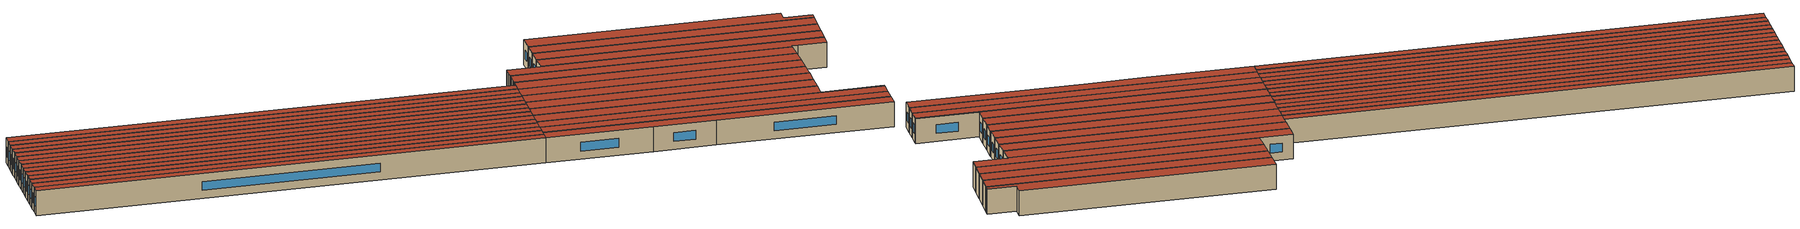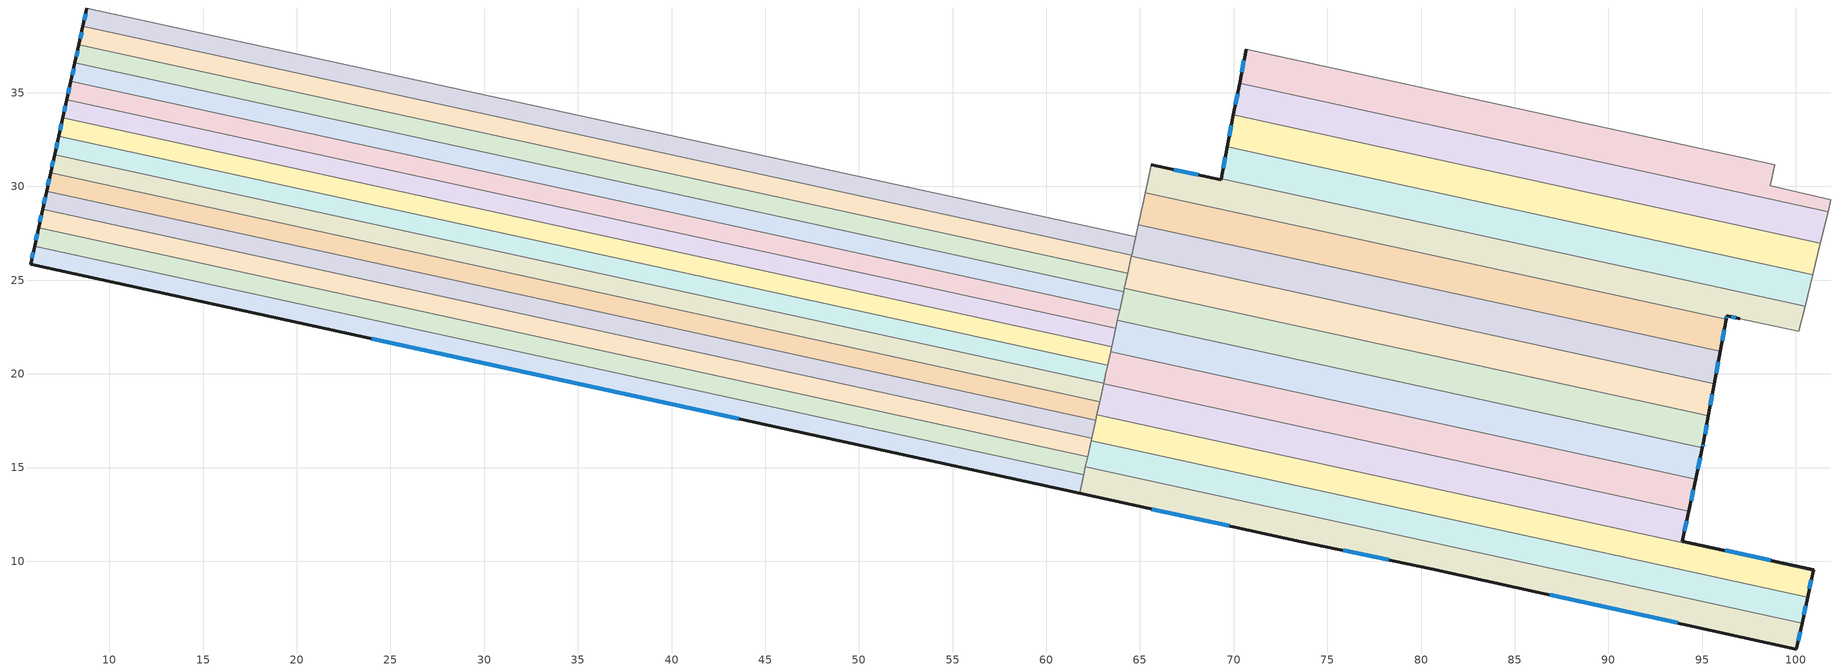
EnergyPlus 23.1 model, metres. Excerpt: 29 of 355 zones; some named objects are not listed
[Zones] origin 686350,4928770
0579a4736f0aea2d_F5_dwelling_15
 floor to 0579a4736f0aea2d_F4_dwelling_15 (EU_floor_Construction): 64.77,27.32 64.56,26.34 8.59,38.55 8.8,39.52 z15
 wall outside (EU_wall_Construction): 8.8,39.52 8.59,38.55 z15:18
 wall to 0579a4736f0aea2d_F5_dwelling_14 (EU_wall_Construction): 64.77,27.32 8.8,39.52 z15:18
 wall to 0579a4736f0aea2d_F5_dwelling_16 (EU_wall_Construction): 8.59,38.55 64.56,26.34 z15:18
 wall to 0579a4736f0aea2d_F5_dwelling_50 (EU_wall_Construction): 64.56,26.34 64.77,27.32 z15:18
 window (EU_Window_Construction): 8.73,39.21 8.66,38.86 z15.98:17.02
 roof outside (EU_roof_Construction): 64.56,26.34 64.77,27.32 8.8,39.52 8.59,38.55 z18
0579a4736f0aea2d_F5_dwelling_16
 floor to 0579a4736f0aea2d_F4_dwelling_16 (EU_floor_Construction): 64.56,26.34 64.34,25.36 8.37,37.57 8.59,38.55 z15
 wall outside (EU_wall_Construction): 8.59,38.55 8.37,37.57 z15:18
 wall to 0579a4736f0aea2d_F5_dwelling_17 (EU_wall_Construction): 8.37,37.57 64.34,25.36 z15:18
 wall to 0579a4736f0aea2d_F5_dwelling_51 (EU_wall_Construction): 64.34,25.36 64.54,26.27 z15:18
 wall to 0579a4736f0aea2d_F5_dwelling_50 (EU_wall_Construction): 64.54,26.27 64.56,26.34 z15:18
 window (EU_Window_Construction): 8.52,38.23 8.44,37.89 z15.98:17.02
 roof outside (EU_roof_Construction): 64.34,25.36 64.56,26.34 8.59,38.55 8.37,37.57 z18
0579a4736f0aea2d_F5_dwelling_17
 floor to 0579a4736f0aea2d_F4_dwelling_17 (EU_floor_Construction): 64.34,25.36 64.13,24.38 8.16,36.59 8.37,37.57 z15
 wall outside (EU_wall_Construction): 8.37,37.57 8.16,36.59 z15:18
 wall to 0579a4736f0aea2d_F5_dwelling_18 (EU_wall_Construction): 8.16,36.59 64.13,24.38 z15:18
 wall to 0579a4736f0aea2d_F5_dwelling_52 (EU_wall_Construction): 64.13,24.38 64.17,24.57 z15:18
 wall to 0579a4736f0aea2d_F5_dwelling_51 (EU_wall_Construction): 64.17,24.57 64.34,25.36 z15:18
 window (EU_Window_Construction): 8.3,37.25 8.23,36.91 z15.98:17.02
 roof outside (EU_roof_Construction): 64.13,24.38 64.34,25.36 8.37,37.57 8.16,36.59 z18
0579a4736f0aea2d_F5_dwelling_18
 floor to 0579a4736f0aea2d_F4_dwelling_18 (EU_floor_Construction): 64.13,24.38 63.92,23.4 7.94,35.61 8.16,36.59 z15
 wall outside (EU_wall_Construction): 8.16,36.59 7.94,35.61 z15:18
 wall to 0579a4736f0aea2d_F5_dwelling_19 (EU_wall_Construction): 7.94,35.61 63.92,23.4 z15:18
 wall to 0579a4736f0aea2d_F5_dwelling_52 (EU_wall_Construction): 63.92,23.4 64.13,24.38 z15:18
 window (EU_Window_Construction): 8.09,36.27 8.01,35.93 z15.98:17.02
 roof outside (EU_roof_Construction): 63.92,23.4 64.13,24.38 8.16,36.59 7.94,35.61 z18
0579a4736f0aea2d_F5_dwelling_19
 floor to 0579a4736f0aea2d_F4_dwelling_19 (EU_floor_Construction): 63.92,23.4 63.7,22.43 7.73,34.64 7.94,35.61 z15
 wall outside (EU_wall_Construction): 7.94,35.61 7.73,34.64 z15:18
 wall to 0579a4736f0aea2d_F5_dwelling_20 (EU_wall_Construction): 7.73,34.64 63.7,22.43 z15:18
 wall to 0579a4736f0aea2d_F5_dwelling_53 (EU_wall_Construction): 63.7,22.43 63.8,22.87 z15:18
 wall to 0579a4736f0aea2d_F5_dwelling_52 (EU_wall_Construction): 63.8,22.87 63.92,23.4 z15:18
 window (EU_Window_Construction): 7.87,35.3 7.8,34.95 z15.98:17.02
 roof outside (EU_roof_Construction): 63.7,22.43 63.92,23.4 7.94,35.61 7.73,34.64 z18
0579a4736f0aea2d_F5_dwelling_20
 floor to 0579a4736f0aea2d_F4_dwelling_20 (EU_floor_Construction): 63.7,22.43 63.49,21.45 7.51,33.66 7.73,34.64 z15
 wall outside (EU_wall_Construction): 7.73,34.64 7.51,33.66 z15:18
 wall to 0579a4736f0aea2d_F5_dwelling_21 (EU_wall_Construction): 7.51,33.66 63.49,21.45 z15:18
 wall to 0579a4736f0aea2d_F5_dwelling_53 (EU_wall_Construction): 63.49,21.45 63.7,22.43 z15:18
 window (EU_Window_Construction): 7.66,34.32 7.58,33.98 z15.98:17.02
 roof outside (EU_roof_Construction): 63.49,21.45 63.7,22.43 7.73,34.64 7.51,33.66 z18
0579a4736f0aea2d_F5_dwelling_21
 floor to 0579a4736f0aea2d_F4_dwelling_21 (EU_floor_Construction): 63.49,21.45 63.28,20.47 7.3,32.68 7.51,33.66 z15
 wall outside (EU_wall_Construction): 7.51,33.66 7.3,32.68 z15:18
 wall to 0579a4736f0aea2d_F5_dwelling_22 (EU_wall_Construction): 7.3,32.68 63.28,20.47 z15:18
 wall to 0579a4736f0aea2d_F5_dwelling_54 (EU_wall_Construction): 63.28,20.47 63.43,21.18 z15:18
 wall to 0579a4736f0aea2d_F5_dwelling_53 (EU_wall_Construction): 63.43,21.18 63.49,21.45 z15:18
 window (EU_Window_Construction): 7.44,33.34 7.37,33 z15.98:17.02
 roof outside (EU_roof_Construction): 63.28,20.47 63.49,21.45 7.51,33.66 7.3,32.68 z18
0579a4736f0aea2d_F5_dwelling_22
 floor to 0579a4736f0aea2d_F4_dwelling_22 (EU_floor_Construction): 63.28,20.47 63.06,19.49 7.08,31.7 7.3,32.68 z15
 wall outside (EU_wall_Construction): 7.3,32.68 7.08,31.7 z15:18
 wall to 0579a4736f0aea2d_F5_dwelling_23 (EU_wall_Construction): 7.08,31.7 63.06,19.49 63.18,20.04 z15:18
 wall to 0579a4736f0aea2d_F5_dwelling_54 (EU_wall_Construction): 63.18,20.04 63.28,20.47 z15:18
 window (EU_Window_Construction): 7.23,32.36 7.15,32.02 z15.98:17.02
 roof outside (EU_roof_Construction): 63.06,19.49 63.28,20.47 7.3,32.68 7.08,31.7 z18
0579a4736f0aea2d_F5_dwelling_23
 floor to 0579a4736f0aea2d_F4_dwelling_23 (EU_floor_Construction): 63.18,20.04 62.87,18.62 62.85,18.51 6.87,30.72 7.08,31.7 63.06,19.49 z15
 wall outside (EU_wall_Construction): 7.08,31.7 6.87,30.72 z15:18
 wall to 0579a4736f0aea2d_F5_dwelling_24 (EU_wall_Construction): 6.87,30.72 62.85,18.51 z15:18
 wall to 0579a4736f0aea2d_F5_dwelling_55 (EU_wall_Construction): 62.85,18.51 62.87,18.62 63.06,19.48 z15:18
 wall to 0579a4736f0aea2d_F5_dwelling_54 (EU_wall_Construction): 63.06,19.48 63.18,20.04 z15:18
 window (EU_Window_Construction): 7.01,31.38 6.94,31.04 z15.98:17.02
 roof outside (EU_roof_Construction): 62.87,18.62 63.18,20.04 63.06,19.49 7.08,31.7 6.87,30.72 62.85,18.51 z18
0579a4736f0aea2d_F5_dwelling_24
 floor to 0579a4736f0aea2d_F4_dwelling_24 (EU_floor_Construction): 62.85,18.51 62.64,17.54 6.66,29.75 6.87,30.72 z15
 wall outside (EU_wall_Construction): 6.87,30.72 6.66,29.75 z15:18
 wall to 0579a4736f0aea2d_F5_dwelling_25 (EU_wall_Construction): 6.66,29.75 62.64,17.54 z15:18
 wall to 0579a4736f0aea2d_F5_dwelling_56 (EU_wall_Construction): 62.64,17.54 62.7,17.81 z15:18
 wall to 0579a4736f0aea2d_F5_dwelling_55 (EU_wall_Construction): 62.7,17.81 62.85,18.52 z15:18
 window (EU_Window_Construction): 6.8,30.41 6.72,30.07 z15.98:17.02
 roof outside (EU_roof_Construction): 62.64,17.54 62.85,18.51 6.87,30.72 6.66,29.75 z18
0579a4736f0aea2d_F5_dwelling_25
 floor to 0579a4736f0aea2d_F4_dwelling_25 (EU_floor_Construction): 62.64,17.54 62.42,16.56 6.44,28.77 6.66,29.75 z15
 wall outside (EU_wall_Construction): 6.66,29.75 6.44,28.77 z15:18
 wall to 0579a4736f0aea2d_F5_dwelling_26 (EU_wall_Construction): 6.44,28.77 62.42,16.56 z15:18
 wall to 0579a4736f0aea2d_F5_dwelling_56 (EU_wall_Construction): 62.42,16.56 62.64,17.54 z15:18
 window (EU_Window_Construction): 6.59,29.43 6.51,29.09 z15.98:17.02
 roof outside (EU_roof_Construction): 62.42,16.56 62.64,17.54 6.66,29.75 6.44,28.77 z18
0579a4736f0aea2d_F5_dwelling_26
 floor to 0579a4736f0aea2d_F4_dwelling_26 (EU_floor_Construction): 62.42,16.56 62.21,15.58 6.23,27.79 6.44,28.77 z15
 wall outside (EU_wall_Construction): 6.44,28.77 6.23,27.79 z15:18
 wall to 0579a4736f0aea2d_F5_dwelling_27 (EU_wall_Construction): 6.23,27.79 62.21,15.58 z15:18
 wall to 0579a4736f0aea2d_F5_dwelling_57 (EU_wall_Construction): 62.21,15.58 62.39,16.42 z15:18
 wall to 0579a4736f0aea2d_F5_dwelling_56 (EU_wall_Construction): 62.39,16.42 62.42,16.56 z15:18
 window (EU_Window_Construction): 6.37,28.45 6.3,28.11 z15.98:17.02
 roof outside (EU_roof_Construction): 62.21,15.58 62.42,16.56 6.44,28.77 6.23,27.79 z18
0579a4736f0aea2d_F5_dwelling_27
 floor to 0579a4736f0aea2d_F4_dwelling_27 (EU_floor_Construction): 62.21,15.58 62,14.6 6.01,26.82 6.23,27.79 z15
 wall outside (EU_wall_Construction): 6.23,27.79 6.01,26.82 z15:18
 wall to 0579a4736f0aea2d_F5_dwelling_28 (EU_wall_Construction): 6.01,26.82 62,14.6 z15:18
 wall to 0579a4736f0aea2d_F5_dwelling_58 (EU_wall_Construction): 62,14.6 62.09,15.04 z15:18
 wall to 0579a4736f0aea2d_F5_dwelling_57 (EU_wall_Construction): 62.09,15.04 62.21,15.58 z15:18
 window (EU_Window_Construction): 6.16,27.48 6.08,27.13 z15.98:17.02
 roof outside (EU_roof_Construction): 62,14.6 62.21,15.58 6.23,27.79 6.01,26.82 z18
0579a4736f0aea2d_F5_dwelling_28
 floor to 0579a4736f0aea2d_F4_dwelling_28 (EU_floor_Construction): 62,14.6 61.78,13.63 5.8,25.84 6.01,26.82 z15
 wall outside (EU_wall_Construction): 6.01,26.82 5.8,25.84 61.78,13.63 z15:18
 wall to 0579a4736f0aea2d_F5_dwelling_58 (EU_wall_Construction): 61.78,13.63 62,14.6 z15:18
 window (EU_Window_Construction): 24,21.87 43.58,17.6 / 5.94,26.5 5.87,26.16 z15.98:17.02
 roof outside (EU_roof_Construction): 61.78,13.63 62,14.6 6.01,26.82 5.8,25.84 z18
0579a4736f0aea2d_F5_dwelling_44
 floor to 0579a4736f0aea2d_F4_dwelling_44 (EU_floor_Construction): 98.87,31.17 98.62,30.05 101.87,29.29 101.72,28.66 70.31,35.51 70.67,37.32 z15
 wall outside (EU_wall_Construction): 70.67,37.32 70.31,35.51 z15:18
 wall to 0579a4736f0aea2d_F5_dwelling_45 (EU_wall_Construction): 70.31,35.51 101.72,28.66 z15:18
 wall to 0579a4736f0aea2d_F5_dwelling_43 (EU_wall_Construction): 98.87,31.17 70.67,37.32 z15:18
 wall adiabatic (EU_wall_Construction): 101.72,28.66 101.87,29.29 98.62,30.05 98.87,31.17 z15:18
 window (EU_Window_Construction): 70.55,36.73 70.43,36.1 z15.98:17.02
 roof outside (EU_roof_Construction): 101.72,28.66 101.87,29.29 98.62,30.05 98.87,31.17 70.67,37.32 70.31,35.51 z18
0579a4736f0aea2d_F5_dwelling_45
 floor to 0579a4736f0aea2d_F4_dwelling_45 (EU_floor_Construction): 101.72,28.66 101.31,26.98 69.98,33.82 70.31,35.51 z15
 wall outside (EU_wall_Construction): 70.31,35.51 69.98,33.82 z15:18
 wall adiabatic (EU_wall_Construction): 101.31,26.98 101.72,28.66 z15:18
 wall to 0579a4736f0aea2d_F5_dwelling_46 (EU_wall_Construction): 69.98,33.82 101.31,26.98 z15:18
 window (EU_Window_Construction): 70.21,34.96 70.09,34.37 z15.98:17.02
 roof outside (EU_roof_Construction): 101.31,26.98 101.72,28.66 70.31,35.51 69.98,33.82 z18
0579a4736f0aea2d_F5_dwelling_46
 floor to 0579a4736f0aea2d_F4_dwelling_46 (EU_floor_Construction): 101.31,26.98 100.9,25.3 69.66,32.12 69.98,33.82 z15
 wall outside (EU_wall_Construction): 69.98,33.82 69.66,32.12 z15:18
 wall adiabatic (EU_wall_Construction): 100.9,25.3 101.31,26.98 z15:18
 wall to 0579a4736f0aea2d_F5_dwelling_47 (EU_wall_Construction): 69.66,32.12 100.9,25.3 z15:18
 window (EU_Window_Construction): 69.88,33.26 69.76,32.67 z15.98:17.02
 roof outside (EU_roof_Construction): 100.9,25.3 101.31,26.98 69.98,33.82 69.66,32.12 z18
0579a4736f0aea2d_F5_dwelling_47
 floor to 0579a4736f0aea2d_F4_dwelling_47 (EU_floor_Construction): 100.9,25.3 100.49,23.61 69.32,30.41 69.66,32.12 z15
 wall outside (EU_wall_Construction): 69.66,32.12 69.32,30.41 z15:18
 wall adiabatic (EU_wall_Construction): 100.49,23.61 100.9,25.3 z15:18
 wall to 0579a4736f0aea2d_F5_dwelling_48 (EU_wall_Construction): 69.32,30.41 100.49,23.61 z15:18
 window (EU_Window_Construction): 69.55,31.56 69.43,30.97 z15.98:17.02
 roof outside (EU_roof_Construction): 100.49,23.61 100.9,25.3 69.66,32.12 69.32,30.41 z18
0579a4736f0aea2d_F5_dwelling_48
 floor to 0579a4736f0aea2d_F4_dwelling_48 (EU_floor_Construction): 100.49,23.61 100.17,22.27 97.01,22.95 96.32,23.1 96.28,22.91 65.28,29.67 65.61,31.16 69.32,30.37 69.32,30.41 z15
 wall outside (EU_wall_Construction): 96.28,22.91 96.32,23.1 97.01,22.95 / 69.32,30.41 69.32,30.37 65.61,31.16 z15:18
 wall to 0579a4736f0aea2d_F5_dwelling_49 (EU_wall_Construction): 65.28,29.67 96.28,22.91 z15:18
 wall adiabatic (EU_wall_Construction): 97.01,22.95 100.17,22.27 100.49,23.61 z15:18
 wall to 0579a4736f0aea2d_F5_dwelling_11 (EU_wall_Construction): 65.61,31.16 65.41,30.25 z15:18
 wall to 0579a4736f0aea2d_F5_dwelling_12 (EU_wall_Construction): 65.41,30.25 65.28,29.68 z15:18
 window (EU_Window_Construction): 96.29,22.97 96.3,23.04 / 68.11,30.63 66.81,30.9 / 96.54,23.05 96.78,22.99 z15.98:17.02
 roof outside (EU_roof_Construction): 100.17,22.27 100.49,23.61 69.32,30.41 69.32,30.37 65.61,31.16 65.28,29.67 96.28,22.91 96.32,23.1 97.01,22.95 z18
0579a4736f0aea2d_F5_dwelling_49
 floor to 0579a4736f0aea2d_F4_dwelling_49 (EU_floor_Construction): 96.28,22.91 95.97,21.2 64.91,27.97 65.28,29.67 z15
 wall outside (EU_wall_Construction): 95.97,21.2 96.28,22.91 z15:18
 wall to 0579a4736f0aea2d_F5_dwelling_50 (EU_wall_Construction): 64.91,27.97 95.97,21.2 z15:18
 wall to 0579a4736f0aea2d_F5_dwelling_12 (EU_wall_Construction): 65.28,29.67 65.2,29.27 z15:18
 wall to 0579a4736f0aea2d_F5_dwelling_13 (EU_wall_Construction): 65.2,29.27 64.98,28.29 z15:18
 wall to 0579a4736f0aea2d_F5_dwelling_14 (EU_wall_Construction): 64.98,28.29 64.91,27.97 z15:18
 window (EU_Window_Construction): 96.07,21.75 96.18,22.35 z15.98:17.02
 roof outside (EU_roof_Construction): 95.97,21.2 96.28,22.91 65.28,29.67 64.91,27.97 z18
0579a4736f0aea2d_F5_dwelling_50
 floor to 0579a4736f0aea2d_F4_dwelling_50 (EU_floor_Construction): 95.97,21.2 95.65,19.48 64.54,26.27 64.91,27.97 z15
 wall outside (EU_wall_Construction): 95.65,19.48 95.97,21.2 z15:18
 wall to 0579a4736f0aea2d_F5_dwelling_51 (EU_wall_Construction): 64.54,26.27 95.65,19.48 z15:18
 wall to 0579a4736f0aea2d_F5_dwelling_14 (EU_wall_Construction): 64.91,27.97 64.77,27.32 z15:18
 window (EU_Window_Construction): 95.75,20.04 95.86,20.64 z15.98:17.02
 roof outside (EU_roof_Construction): 95.65,19.48 95.97,21.2 64.91,27.97 64.54,26.27 z18
0579a4736f0aea2d_F5_dwelling_51
 floor to 0579a4736f0aea2d_F4_dwelling_51 (EU_floor_Construction): 95.65,19.48 95.34,17.77 64.17,24.57 64.54,26.27 z15
 wall outside (EU_wall_Construction): 95.34,17.77 95.65,19.48 z15:18
 wall to 0579a4736f0aea2d_F5_dwelling_52 (EU_wall_Construction): 64.17,24.57 95.34,17.77 z15:18
 window (EU_Window_Construction): 95.44,18.33 95.55,18.92 z15.98:17.02
 roof outside (EU_roof_Construction): 95.34,17.77 95.65,19.48 64.54,26.27 64.17,24.57 z18
0579a4736f0aea2d_F5_dwelling_52
 floor to 0579a4736f0aea2d_F4_dwelling_52 (EU_floor_Construction): 95.34,17.77 95.07,16.31 95.01,16.06 63.8,22.87 64.17,24.57 z15
 wall outside (EU_wall_Construction): 95.01,16.06 95.07,16.31 95.34,17.77 z15:18
 wall to 0579a4736f0aea2d_F5_dwelling_53 (EU_wall_Construction): 63.8,22.87 95.01,16.06 z15:18
 window (EU_Window_Construction): 95.15,16.78 95.25,17.29 / 95.03,16.14 95.05,16.23 z15.98:17.02
 roof outside (EU_roof_Construction): 95.01,16.06 95.07,16.31 95.34,17.77 64.17,24.57 63.8,22.87 z18
0579a4736f0aea2d_F5_dwelling_53
 floor to 0579a4736f0aea2d_F4_dwelling_53 (EU_floor_Construction): 95.01,16.06 94.65,14.37 63.43,21.18 63.8,22.87 z15
 wall outside (EU_wall_Construction): 94.65,14.37 95.01,16.06 z15:18
 wall to 0579a4736f0aea2d_F5_dwelling_54 (EU_wall_Construction): 63.43,21.18 94.65,14.37 z15:18
 window (EU_Window_Construction): 94.77,14.92 94.9,15.51 z15.98:17.02
 roof outside (EU_roof_Construction): 94.65,14.37 95.01,16.06 63.8,22.87 63.43,21.18 z18
0579a4736f0aea2d_F5_dwelling_54
 floor to 0579a4736f0aea2d_F4_dwelling_54 (EU_floor_Construction): 94.65,14.37 94.29,12.67 63.06,19.48 63.43,21.18 z15
 wall outside (EU_wall_Construction): 94.29,12.67 94.65,14.37 z15:18
 wall to 0579a4736f0aea2d_F5_dwelling_55 (EU_wall_Construction): 63.06,19.48 94.29,12.67 z15:18
 window (EU_Window_Construction): 94.41,13.22 94.53,13.81 z15.98:17.02
 roof outside (EU_roof_Construction): 94.29,12.67 94.65,14.37 63.43,21.18 63.06,19.48 z18
0579a4736f0aea2d_F5_dwelling_55
 floor to 0579a4736f0aea2d_F4_dwelling_55 (EU_floor_Construction): 94.29,12.67 93.94,11.07 100.94,9.56 100.93,9.47 62.69,17.81 63.06,19.48 z15
 wall outside (EU_wall_Construction): 100.93,9.47 100.94,9.56 93.94,11.07 94.29,12.67 z15:18
 wall to 0579a4736f0aea2d_F5_dwelling_56 (EU_wall_Construction): 62.69,17.81 100.93,9.47 z15:18
 window (EU_Window_Construction): 94.06,11.59 94.18,12.15 / 98.67,10.05 96.22,10.58 z15.98:17.02
 roof outside (EU_roof_Construction): 100.93,9.47 100.94,9.56 93.94,11.07 94.29,12.67 63.06,19.48 62.69,17.81 z18
0579a4736f0aea2d_F5_dwelling_56
 floor to 0579a4736f0aea2d_F4_dwelling_56 (EU_floor_Construction): 100.93,9.47 100.63,8.08 62.39,16.42 62.69,17.81 z15
 wall outside (EU_wall_Construction): 100.63,8.08 100.93,9.47 z15:18
 wall to 0579a4736f0aea2d_F5_dwelling_57 (EU_wall_Construction): 62.39,16.42 100.63,8.08 z15:18
 window (EU_Window_Construction): 100.72,8.53 100.83,9.02 z15.98:17.02
 roof outside (EU_roof_Construction): 100.63,8.08 100.93,9.47 62.69,17.81 62.39,16.42 z18
0579a4736f0aea2d_F5_dwelling_57
 floor to 0579a4736f0aea2d_F4_dwelling_57 (EU_floor_Construction): 100.63,8.08 100.33,6.7 62.09,15.04 62.39,16.42 z15
 wall outside (EU_wall_Construction): 100.33,6.7 100.63,8.08 z15:18
 wall to 0579a4736f0aea2d_F5_dwelling_58 (EU_wall_Construction): 62.09,15.04 100.33,6.7 z15:18
 window (EU_Window_Construction): 100.43,7.15 100.53,7.63 z15.98:17.02
 roof outside (EU_roof_Construction): 100.33,6.7 100.63,8.08 62.39,16.42 62.09,15.04 z18
0579a4736f0aea2d_F5_dwelling_58
 floor to 0579a4736f0aea2d_F4_dwelling_58 (EU_floor_Construction): 100.33,6.7 100.04,5.32 80.53,9.6 73.61,11.05 61.78,13.63 62.09,15.04 z15
 wall outside (EU_wall_Construction): 61.78,13.63 73.61,11.05 80.53,9.6 100.04,5.32 100.33,6.7 z15:18
 window (EU_Window_Construction): 65.63,12.79 69.76,11.89 / 100.13,5.77 100.23,6.25 / 86.87,8.21 93.69,6.71 / 75.86,10.58 78.28,10.07 z15.98:17.02
 roof outside (EU_roof_Construction): 100.04,5.32 100.33,6.7 62.09,15.04 61.78,13.63 73.61,11.05 80.53,9.6 z18
[Building]
EU S2 Campaign: North Axis=0; Terrain=City; Solar Distribution=FullExterior
[Site:Location]
Bologna: Latitude=44.5; Longitude=11.25; Time Zone=1; Elevation=37
[SizingPeriod:WeatherFileDays]
AnnualSizingPeriod: Begin Month=1; Begin Day of Month=1; End Month=12; End Day of Month=31; Day of Week for Start Day=Monday; Use Weather File Daylight Saving Period=No; Use Weather File Rain and Snow Indicators=No
[MATERIAL]
EU_InternalMass_Material: Roughness=MediumRough; Thickness=0.1; Conductivity=1; Density=1800; Specific Heat=900; Thermal Absorptance=0.9; Solar Absorptance=0.7; Visible Absorptance=0.7
[MATERIAL:NOMASS] Roughness=MediumRough; Thermal Absorptance=0.9; Solar Absorptance=0.7; Visible Absorptance=0.7
Name | Thermal Resistance
EU_wall_NoMass | 0.905828
EU_roof_NoMass | 0.37593
EU_floor_NoMass | 0.67114
[WINDOWMATERIAL:SIMPLEGLAZINGSYSTEM]
EU_Window_SimpleGlazing: UFactor=4.52486; Solar Heat Gain Coefficient=0.85; Visible Transmittance=0.85
[CONSTRUCTION]
EU_wall_Construction: EU_wall_NoMass
EU_roof_Construction: EU_roof_NoMass
EU_floor_Construction: EU_floor_NoMass
EU_Window_Construction: EU_Window_SimpleGlazing
EU_InternalMass_Construction: EU_InternalMass_Material
[ZONE] Type=1; Multiplier=1; Ceiling Height=autocalculate; Floor Area=autocalculate; Part of Total Floor Area=Yes
Name | Volume
0579a4736f0aea2d_F5_dwelling_15 | 171.966
0579a4736f0aea2d_F5_dwelling_16 | 172.055
0579a4736f0aea2d_F5_dwelling_17 | 171.892
0579a4736f0aea2d_F5_dwelling_18 | 172.147
0579a4736f0aea2d_F5_dwelling_19 | 171.983
0579a4736f0aea2d_F5_dwelling_20 | 172.136
0579a4736f0aea2d_F5_dwelling_21 | 171.907
0579a4736f0aea2d_F5_dwelling_22 | 172.099
0579a4736f0aea2d_F5_dwelling_23 | 172.065
0579a4736f0aea2d_F5_dwelling_24 | 172.004
0579a4736f0aea2d_F5_dwelling_25 | 172.007
0579a4736f0aea2d_F5_dwelling_26 | 172.009
0579a4736f0aea2d_F5_dwelling_27 | 171.995
0579a4736f0aea2d_F5_dwelling_28 | 172.121
0579a4736f0aea2d_F5_dwelling_44 | 166.306
0579a4736f0aea2d_F5_dwelling_45 | 166.301
0579a4736f0aea2d_F5_dwelling_46 | 166.381
0579a4736f0aea2d_F5_dwelling_47 | 166.296
0579a4736f0aea2d_F5_dwelling_48 | 166.308
0579a4736f0aea2d_F5_dwelling_49 | 166.241
0579a4736f0aea2d_F5_dwelling_50 | 166.333
0579a4736f0aea2d_F5_dwelling_51 | 166.26
0579a4736f0aea2d_F5_dwelling_52 | 166.288
0579a4736f0aea2d_F5_dwelling_53 | 166.369
0579a4736f0aea2d_F5_dwelling_54 | 166.298
0579a4736f0aea2d_F5_dwelling_55 | 166.273
0579a4736f0aea2d_F5_dwelling_56 | 166.307
0579a4736f0aea2d_F5_dwelling_57 | 166.371
0579a4736f0aea2d_F5_dwelling_58 | 166.23
[INTERNALMASS] Construction=EU_InternalMass_Construction
Name | Zone or ZoneList | Surface Area
0579a4736f0aea2d_F5_dwelling_15_EU_InternalMass | 0579a4736f0aea2d_F5_dwelling_15 | 57.3223
0579a4736f0aea2d_F5_dwelling_16_EU_InternalMass | 0579a4736f0aea2d_F5_dwelling_16 | 57.3514
0579a4736f0aea2d_F5_dwelling_17_EU_InternalMass | 0579a4736f0aea2d_F5_dwelling_17 | 57.2974
0579a4736f0aea2d_F5_dwelling_18_EU_InternalMass | 0579a4736f0aea2d_F5_dwelling_18 | 57.3824
0579a4736f0aea2d_F5_dwelling_19_EU_InternalMass | 0579a4736f0aea2d_F5_dwelling_19 | 57.3274
0579a4736f0aea2d_F5_dwelling_20_EU_InternalMass | 0579a4736f0aea2d_F5_dwelling_20 | 57.3788
0579a4736f0aea2d_F5_dwelling_21_EU_InternalMass | 0579a4736f0aea2d_F5_dwelling_21 | 57.3025
0579a4736f0aea2d_F5_dwelling_22_EU_InternalMass | 0579a4736f0aea2d_F5_dwelling_22 | 57.366
0579a4736f0aea2d_F5_dwelling_23_EU_InternalMass | 0579a4736f0aea2d_F5_dwelling_23 | 57.3553
0579a4736f0aea2d_F5_dwelling_24_EU_InternalMass | 0579a4736f0aea2d_F5_dwelling_24 | 57.3345
0579a4736f0aea2d_F5_dwelling_25_EU_InternalMass | 0579a4736f0aea2d_F5_dwelling_25 | 57.3357
0579a4736f0aea2d_F5_dwelling_26_EU_InternalMass | 0579a4736f0aea2d_F5_dwelling_26 | 57.3366
0579a4736f0aea2d_F5_dwelling_27_EU_InternalMass | 0579a4736f0aea2d_F5_dwelling_27 | 57.332
0579a4736f0aea2d_F5_dwelling_28_EU_InternalMass | 0579a4736f0aea2d_F5_dwelling_28 | 57.3733
0579a4736f0aea2d_F5_dwelling_44_EU_InternalMass | 0579a4736f0aea2d_F5_dwelling_44 | 55.4351
0579a4736f0aea2d_F5_dwelling_45_EU_InternalMass | 0579a4736f0aea2d_F5_dwelling_45 | 55.434
0579a4736f0aea2d_F5_dwelling_46_EU_InternalMass | 0579a4736f0aea2d_F5_dwelling_46 | 55.4603
0579a4736f0aea2d_F5_dwelling_47_EU_InternalMass | 0579a4736f0aea2d_F5_dwelling_47 | 55.4319
0579a4736f0aea2d_F5_dwelling_48_EU_InternalMass | 0579a4736f0aea2d_F5_dwelling_48 | 55.4359
0579a4736f0aea2d_F5_dwelling_49_EU_InternalMass | 0579a4736f0aea2d_F5_dwelling_49 | 55.4137
0579a4736f0aea2d_F5_dwelling_50_EU_InternalMass | 0579a4736f0aea2d_F5_dwelling_50 | 55.4447
0579a4736f0aea2d_F5_dwelling_51_EU_InternalMass | 0579a4736f0aea2d_F5_dwelling_51 | 55.4199
0579a4736f0aea2d_F5_dwelling_52_EU_InternalMass | 0579a4736f0aea2d_F5_dwelling_52 | 55.4291
0579a4736f0aea2d_F5_dwelling_53_EU_InternalMass | 0579a4736f0aea2d_F5_dwelling_53 | 55.4562
0579a4736f0aea2d_F5_dwelling_54_EU_InternalMass | 0579a4736f0aea2d_F5_dwelling_54 | 55.4329
0579a4736f0aea2d_F5_dwelling_55_EU_InternalMass | 0579a4736f0aea2d_F5_dwelling_55 | 55.4241
0579a4736f0aea2d_F5_dwelling_56_EU_InternalMass | 0579a4736f0aea2d_F5_dwelling_56 | 55.4357
0579a4736f0aea2d_F5_dwelling_57_EU_InternalMass | 0579a4736f0aea2d_F5_dwelling_57 | 55.4571
0579a4736f0aea2d_F5_dwelling_58_EU_InternalMass | 0579a4736f0aea2d_F5_dwelling_58 | 55.4098
[OTHEREQUIPMENT] Fuel Type=Electricity; Design Level Calculation Method=Watts/Area; Power per Zone Floor Area=1; Fraction Latent=0; Fraction Radiant=0; Fraction Lost=0; Carbon Dioxide Generation Rate=0; EndUse Subcategory=EU_Step8_InternalGains
Name | Zone or ZoneList or Space or SpaceList | Schedule
EU_Step8_InternalGain_0579a4736f0aea2d_F5_dwelling_15_f000 | 0579a4736f0aea2d_F5_dwelling_15 | EU_Step8_GainSchedule_0579a4736f0aea2d_F5_dwelling_15_f000
EU_Step8_InternalGain_0579a4736f0aea2d_F5_dwelling_16_f000 | 0579a4736f0aea2d_F5_dwelling_16 | EU_Step8_GainSchedule_0579a4736f0aea2d_F5_dwelling_16_f000
EU_Step8_InternalGain_0579a4736f0aea2d_F5_dwelling_17_f000 | 0579a4736f0aea2d_F5_dwelling_17 | EU_Step8_GainSchedule_0579a4736f0aea2d_F5_dwelling_17_f000
EU_Step8_InternalGain_0579a4736f0aea2d_F5_dwelling_18_f000 | 0579a4736f0aea2d_F5_dwelling_18 | EU_Step8_GainSchedule_0579a4736f0aea2d_F5_dwelling_18_f000
EU_Step8_InternalGain_0579a4736f0aea2d_F5_dwelling_19_f000 | 0579a4736f0aea2d_F5_dwelling_19 | EU_Step8_GainSchedule_0579a4736f0aea2d_F5_dwelling_19_f000
EU_Step8_InternalGain_0579a4736f0aea2d_F5_dwelling_20_f000 | 0579a4736f0aea2d_F5_dwelling_20 | EU_Step8_GainSchedule_0579a4736f0aea2d_F5_dwelling_20_f000
EU_Step8_InternalGain_0579a4736f0aea2d_F5_dwelling_21_f000 | 0579a4736f0aea2d_F5_dwelling_21 | EU_Step8_GainSchedule_0579a4736f0aea2d_F5_dwelling_21_f000
EU_Step8_InternalGain_0579a4736f0aea2d_F5_dwelling_22_f000 | 0579a4736f0aea2d_F5_dwelling_22 | EU_Step8_GainSchedule_0579a4736f0aea2d_F5_dwelling_22_f000
EU_Step8_InternalGain_0579a4736f0aea2d_F5_dwelling_23_f000 | 0579a4736f0aea2d_F5_dwelling_23 | EU_Step8_GainSchedule_0579a4736f0aea2d_F5_dwelling_23_f000
EU_Step8_InternalGain_0579a4736f0aea2d_F5_dwelling_24_f000 | 0579a4736f0aea2d_F5_dwelling_24 | EU_Step8_GainSchedule_0579a4736f0aea2d_F5_dwelling_24_f000
EU_Step8_InternalGain_0579a4736f0aea2d_F5_dwelling_25_f000 | 0579a4736f0aea2d_F5_dwelling_25 | EU_Step8_GainSchedule_0579a4736f0aea2d_F5_dwelling_25_f000
EU_Step8_InternalGain_0579a4736f0aea2d_F5_dwelling_26_f000 | 0579a4736f0aea2d_F5_dwelling_26 | EU_Step8_GainSchedule_0579a4736f0aea2d_F5_dwelling_26_f000
EU_Step8_InternalGain_0579a4736f0aea2d_F5_dwelling_27_f000 | 0579a4736f0aea2d_F5_dwelling_27 | EU_Step8_GainSchedule_0579a4736f0aea2d_F5_dwelling_27_f000
EU_Step8_InternalGain_0579a4736f0aea2d_F5_dwelling_28_f000 | 0579a4736f0aea2d_F5_dwelling_28 | EU_Step8_GainSchedule_0579a4736f0aea2d_F5_dwelling_28_f000
EU_Step8_InternalGain_0579a4736f0aea2d_F5_dwelling_44_f000 | 0579a4736f0aea2d_F5_dwelling_44 | EU_Step8_GainSchedule_0579a4736f0aea2d_F5_dwelling_44_f000
EU_Step8_InternalGain_0579a4736f0aea2d_F5_dwelling_45_f000 | 0579a4736f0aea2d_F5_dwelling_45 | EU_Step8_GainSchedule_0579a4736f0aea2d_F5_dwelling_45_f000
EU_Step8_InternalGain_0579a4736f0aea2d_F5_dwelling_46_f000 | 0579a4736f0aea2d_F5_dwelling_46 | EU_Step8_GainSchedule_0579a4736f0aea2d_F5_dwelling_46_f000
EU_Step8_InternalGain_0579a4736f0aea2d_F5_dwelling_47_f000 | 0579a4736f0aea2d_F5_dwelling_47 | EU_Step8_GainSchedule_0579a4736f0aea2d_F5_dwelling_47_f000
EU_Step8_InternalGain_0579a4736f0aea2d_F5_dwelling_48_f000 | 0579a4736f0aea2d_F5_dwelling_48 | EU_Step8_GainSchedule_0579a4736f0aea2d_F5_dwelling_48_f000
EU_Step8_InternalGain_0579a4736f0aea2d_F5_dwelling_49_f000 | 0579a4736f0aea2d_F5_dwelling_49 | EU_Step8_GainSchedule_0579a4736f0aea2d_F5_dwelling_49_f000
EU_Step8_InternalGain_0579a4736f0aea2d_F5_dwelling_50_f000 | 0579a4736f0aea2d_F5_dwelling_50 | EU_Step8_GainSchedule_0579a4736f0aea2d_F5_dwelling_50_f000
EU_Step8_InternalGain_0579a4736f0aea2d_F5_dwelling_51_f000 | 0579a4736f0aea2d_F5_dwelling_51 | EU_Step8_GainSchedule_0579a4736f0aea2d_F5_dwelling_51_f000
EU_Step8_InternalGain_0579a4736f0aea2d_F5_dwelling_52_f000 | 0579a4736f0aea2d_F5_dwelling_52 | EU_Step8_GainSchedule_0579a4736f0aea2d_F5_dwelling_52_f000
EU_Step8_InternalGain_0579a4736f0aea2d_F5_dwelling_53_f000 | 0579a4736f0aea2d_F5_dwelling_53 | EU_Step8_GainSchedule_0579a4736f0aea2d_F5_dwelling_53_f000
EU_Step8_InternalGain_0579a4736f0aea2d_F5_dwelling_54_f000 | 0579a4736f0aea2d_F5_dwelling_54 | EU_Step8_GainSchedule_0579a4736f0aea2d_F5_dwelling_54_f000
EU_Step8_InternalGain_0579a4736f0aea2d_F5_dwelling_55_f000 | 0579a4736f0aea2d_F5_dwelling_55 | EU_Step8_GainSchedule_0579a4736f0aea2d_F5_dwelling_55_f000
EU_Step8_InternalGain_0579a4736f0aea2d_F5_dwelling_56_f000 | 0579a4736f0aea2d_F5_dwelling_56 | EU_Step8_GainSchedule_0579a4736f0aea2d_F5_dwelling_56_f000
EU_Step8_InternalGain_0579a4736f0aea2d_F5_dwelling_57_f000 | 0579a4736f0aea2d_F5_dwelling_57 | EU_Step8_GainSchedule_0579a4736f0aea2d_F5_dwelling_57_f000
EU_Step8_InternalGain_0579a4736f0aea2d_F5_dwelling_58_f000 | 0579a4736f0aea2d_F5_dwelling_58 | EU_Step8_GainSchedule_0579a4736f0aea2d_F5_dwelling_58_f000
[ZONEVENTILATION:DESIGNFLOWRATE] Schedule=EU_AlwaysOn; Design Flow Rate Calculation Method=AirChanges/Hour; Air Changes per Hour=0.73129; Ventilation Type=Natural; Fan Pressure Rise=0; Fan Total Efficiency=1; Constant Term Coefficient=1; Temperature Term Coefficient=0; Velocity Term Coefficient=0; Velocity Squared Term Coefficient=0; Minimum Indoor Temperature=-100; Maximum Indoor Temperature=100; Delta Temperature=-100; Minimum Outdoor Temperature=-100; Maximum Outdoor Temperature=100; Maximum Wind Speed=40
Name | Zone or ZoneList or Space or SpaceList
EU_ConstantAir_0579a4736f0aea2d_F5_dwelling_15 | 0579a4736f0aea2d_F5_dwelling_15
EU_ConstantAir_0579a4736f0aea2d_F5_dwelling_16 | 0579a4736f0aea2d_F5_dwelling_16
EU_ConstantAir_0579a4736f0aea2d_F5_dwelling_17 | 0579a4736f0aea2d_F5_dwelling_17
EU_ConstantAir_0579a4736f0aea2d_F5_dwelling_18 | 0579a4736f0aea2d_F5_dwelling_18
EU_ConstantAir_0579a4736f0aea2d_F5_dwelling_19 | 0579a4736f0aea2d_F5_dwelling_19
EU_ConstantAir_0579a4736f0aea2d_F5_dwelling_20 | 0579a4736f0aea2d_F5_dwelling_20
EU_ConstantAir_0579a4736f0aea2d_F5_dwelling_21 | 0579a4736f0aea2d_F5_dwelling_21
EU_ConstantAir_0579a4736f0aea2d_F5_dwelling_22 | 0579a4736f0aea2d_F5_dwelling_22
EU_ConstantAir_0579a4736f0aea2d_F5_dwelling_23 | 0579a4736f0aea2d_F5_dwelling_23
EU_ConstantAir_0579a4736f0aea2d_F5_dwelling_24 | 0579a4736f0aea2d_F5_dwelling_24
EU_ConstantAir_0579a4736f0aea2d_F5_dwelling_25 | 0579a4736f0aea2d_F5_dwelling_25
EU_ConstantAir_0579a4736f0aea2d_F5_dwelling_26 | 0579a4736f0aea2d_F5_dwelling_26
EU_ConstantAir_0579a4736f0aea2d_F5_dwelling_27 | 0579a4736f0aea2d_F5_dwelling_27
EU_ConstantAir_0579a4736f0aea2d_F5_dwelling_28 | 0579a4736f0aea2d_F5_dwelling_28
EU_ConstantAir_0579a4736f0aea2d_F5_dwelling_44 | 0579a4736f0aea2d_F5_dwelling_44
EU_ConstantAir_0579a4736f0aea2d_F5_dwelling_45 | 0579a4736f0aea2d_F5_dwelling_45
EU_ConstantAir_0579a4736f0aea2d_F5_dwelling_46 | 0579a4736f0aea2d_F5_dwelling_46
EU_ConstantAir_0579a4736f0aea2d_F5_dwelling_47 | 0579a4736f0aea2d_F5_dwelling_47
EU_ConstantAir_0579a4736f0aea2d_F5_dwelling_48 | 0579a4736f0aea2d_F5_dwelling_48
EU_ConstantAir_0579a4736f0aea2d_F5_dwelling_49 | 0579a4736f0aea2d_F5_dwelling_49
EU_ConstantAir_0579a4736f0aea2d_F5_dwelling_50 | 0579a4736f0aea2d_F5_dwelling_50
EU_ConstantAir_0579a4736f0aea2d_F5_dwelling_51 | 0579a4736f0aea2d_F5_dwelling_51
EU_ConstantAir_0579a4736f0aea2d_F5_dwelling_52 | 0579a4736f0aea2d_F5_dwelling_52
EU_ConstantAir_0579a4736f0aea2d_F5_dwelling_53 | 0579a4736f0aea2d_F5_dwelling_53
EU_ConstantAir_0579a4736f0aea2d_F5_dwelling_54 | 0579a4736f0aea2d_F5_dwelling_54
EU_ConstantAir_0579a4736f0aea2d_F5_dwelling_55 | 0579a4736f0aea2d_F5_dwelling_55
EU_ConstantAir_0579a4736f0aea2d_F5_dwelling_56 | 0579a4736f0aea2d_F5_dwelling_56
EU_ConstantAir_0579a4736f0aea2d_F5_dwelling_57 | 0579a4736f0aea2d_F5_dwelling_57
EU_ConstantAir_0579a4736f0aea2d_F5_dwelling_58 | 0579a4736f0aea2d_F5_dwelling_58
[HVACTEMPLATE:ZONE:IDEALLOADSAIRSYSTEM] System Availability Schedule=EU_AlwaysOn; Maximum Heating Supply Air Temperature=50; Minimum Cooling Supply Air Temperature=13; Maximum Heating Supply Air Humidity Ratio=0.0156; Minimum Cooling Supply Air Humidity Ratio=0.0077; Heating Limit=NoLimit; Cooling Limit=NoLimit; Heating Availability Schedule=EU_AlwaysOn; Cooling Availability Schedule=EU_CoolingOff; Dehumidification Control Type=ConstantSensibleHeatRatio; Cooling Sensible Heat Ratio=0.7; Dehumidification Setpoint=60; Humidification Control Type=None; Humidification Setpoint=30; Outdoor Air Method=None; Outdoor Air Flow Rate per Person=0.00944; Outdoor Air Flow Rate per Zone Floor Area=0; Outdoor Air Flow Rate per Zone=0; Demand Controlled Ventilation Type=None; Outdoor Air Economizer Type=NoEconomizer; Heat Recovery Type=None; Sensible Heat Recovery Effectiveness=0.7; Latent Heat Recovery Effectiveness=0.65
Name | Template Thermostat
0579a4736f0aea2d_F5_dwelling_15 | EU_HeatOnly_0579a4736f0aea2d_F5_dwelling_15
0579a4736f0aea2d_F5_dwelling_16 | EU_HeatOnly_0579a4736f0aea2d_F5_dwelling_16
0579a4736f0aea2d_F5_dwelling_17 | EU_HeatOnly_0579a4736f0aea2d_F5_dwelling_17
0579a4736f0aea2d_F5_dwelling_18 | EU_HeatOnly_0579a4736f0aea2d_F5_dwelling_18
0579a4736f0aea2d_F5_dwelling_19 | EU_HeatOnly_0579a4736f0aea2d_F5_dwelling_19
0579a4736f0aea2d_F5_dwelling_20 | EU_HeatOnly_0579a4736f0aea2d_F5_dwelling_20
0579a4736f0aea2d_F5_dwelling_21 | EU_HeatOnly_0579a4736f0aea2d_F5_dwelling_21
0579a4736f0aea2d_F5_dwelling_22 | EU_HeatOnly_0579a4736f0aea2d_F5_dwelling_22
0579a4736f0aea2d_F5_dwelling_23 | EU_HeatOnly_0579a4736f0aea2d_F5_dwelling_23
0579a4736f0aea2d_F5_dwelling_24 | EU_HeatOnly_0579a4736f0aea2d_F5_dwelling_24
0579a4736f0aea2d_F5_dwelling_25 | EU_HeatOnly_0579a4736f0aea2d_F5_dwelling_25
0579a4736f0aea2d_F5_dwelling_26 | EU_HeatOnly_0579a4736f0aea2d_F5_dwelling_26
0579a4736f0aea2d_F5_dwelling_27 | EU_HeatOnly_0579a4736f0aea2d_F5_dwelling_27
0579a4736f0aea2d_F5_dwelling_28 | EU_HeatOnly_0579a4736f0aea2d_F5_dwelling_28
0579a4736f0aea2d_F5_dwelling_44 | EU_HeatOnly_0579a4736f0aea2d_F5_dwelling_44
0579a4736f0aea2d_F5_dwelling_45 | EU_HeatOnly_0579a4736f0aea2d_F5_dwelling_45
0579a4736f0aea2d_F5_dwelling_46 | EU_HeatOnly_0579a4736f0aea2d_F5_dwelling_46
0579a4736f0aea2d_F5_dwelling_47 | EU_HeatOnly_0579a4736f0aea2d_F5_dwelling_47
0579a4736f0aea2d_F5_dwelling_48 | EU_HeatOnly_0579a4736f0aea2d_F5_dwelling_48
0579a4736f0aea2d_F5_dwelling_49 | EU_HeatOnly_0579a4736f0aea2d_F5_dwelling_49
0579a4736f0aea2d_F5_dwelling_50 | EU_HeatOnly_0579a4736f0aea2d_F5_dwelling_50
0579a4736f0aea2d_F5_dwelling_51 | EU_HeatOnly_0579a4736f0aea2d_F5_dwelling_51
0579a4736f0aea2d_F5_dwelling_52 | EU_HeatOnly_0579a4736f0aea2d_F5_dwelling_52
0579a4736f0aea2d_F5_dwelling_53 | EU_HeatOnly_0579a4736f0aea2d_F5_dwelling_53
0579a4736f0aea2d_F5_dwelling_54 | EU_HeatOnly_0579a4736f0aea2d_F5_dwelling_54
0579a4736f0aea2d_F5_dwelling_55 | EU_HeatOnly_0579a4736f0aea2d_F5_dwelling_55
0579a4736f0aea2d_F5_dwelling_56 | EU_HeatOnly_0579a4736f0aea2d_F5_dwelling_56
0579a4736f0aea2d_F5_dwelling_57 | EU_HeatOnly_0579a4736f0aea2d_F5_dwelling_57
0579a4736f0aea2d_F5_dwelling_58 | EU_HeatOnly_0579a4736f0aea2d_F5_dwelling_58
[SIZING:ZONE] Zone Cooling Design Supply Air Temperature Input Method=SupplyAirTemperature; Zone Cooling Design Supply Air Temperature=13; Zone Heating Design Supply Air Temperature Input Method=SupplyAirTemperature; Zone Heating Design Supply Air Temperature=50; Zone Cooling Design Supply Air Humidity Ratio=0.008; Zone Heating Design Supply Air Humidity Ratio=0.008; Cooling Design Air Flow Method=DesignDay; Cooling Design Air Flow Rate=0; Cooling Minimum Air Flow per Zone Floor Area=0.000762; Cooling Minimum Air Flow=0; Cooling Minimum Air Flow Fraction=0.2; Heating Design Air Flow Method=DesignDay; Heating Design Air Flow Rate=0; Heating Maximum Air Flow per Zone Floor Area=0.002032; Heating Maximum Air Flow=0.141576; Heating Maximum Air Flow Fraction=0.3; Account for Dedicated Outdoor Air System=No; Dedicated Outdoor Air System Control Strategy=NeutralSupplyAir; Dedicated Outdoor Air Low Setpoint Temperature for Design=autosize; Dedicated Outdoor Air High Setpoint Temperature for Design=autosize; Zone Load Sizing Method=Sensible Load Only No Latent Load; Zone Latent Cooling Design Supply Air Humidity Ratio Input Method=HumidityRatioDifference; Zone Cooling Design Supply Air Humidity Ratio Difference=0.005; Zone Latent Heating Design Supply Air Humidity Ratio Input Method=HumidityRatioDifference; Zone Humidification Design Supply Air Humidity Ratio Difference=0.005
0579a4736f0aea2d_F5_dwelling_15; 0579a4736f0aea2d_F5_dwelling_16; 0579a4736f0aea2d_F5_dwelling_17; 0579a4736f0aea2d_F5_dwelling_18; 0579a4736f0aea2d_F5_dwelling_19; 0579a4736f0aea2d_F5_dwelling_20; 0579a4736f0aea2d_F5_dwelling_21; 0579a4736f0aea2d_F5_dwelling_22; 0579a4736f0aea2d_F5_dwelling_23; 0579a4736f0aea2d_F5_dwelling_24; 0579a4736f0aea2d_F5_dwelling_25; 0579a4736f0aea2d_F5_dwelling_26; 0579a4736f0aea2d_F5_dwelling_27; 0579a4736f0aea2d_F5_dwelling_28; 0579a4736f0aea2d_F5_dwelling_44; 0579a4736f0aea2d_F5_dwelling_45; 0579a4736f0aea2d_F5_dwelling_46; 0579a4736f0aea2d_F5_dwelling_47; 0579a4736f0aea2d_F5_dwelling_48; 0579a4736f0aea2d_F5_dwelling_49; 0579a4736f0aea2d_F5_dwelling_50; 0579a4736f0aea2d_F5_dwelling_51; 0579a4736f0aea2d_F5_dwelling_52; 0579a4736f0aea2d_F5_dwelling_53; 0579a4736f0aea2d_F5_dwelling_54; 0579a4736f0aea2d_F5_dwelling_55; 0579a4736f0aea2d_F5_dwelling_56; 0579a4736f0aea2d_F5_dwelling_57; 0579a4736f0aea2d_F5_dwelling_58
[SCHEDULE:CONSTANT]
Name | Hourly Value
EU_AlwaysOn | 1
EU_CoolingOff | 0
[SCHEDULE:FILE] Column Number=1; Rows to Skip at Top=0; Number of Hours of Data=8760; Column Separator=Comma; Interpolate to Timestep=No; Minutes per Item=60; Adjust Schedule for Daylight Savings=Yes
Name | File
EU_Step8_GainSchedule_0579a4736f0aea2d_F5_dwelling_15_f000 | ../../schedules/0579a4736f0aea2d/0579a4736f0aea2d_F5_dwelling_15_f000_gain.csv
EU_Step8_GainSchedule_0579a4736f0aea2d_F5_dwelling_16_f000 | ../../schedules/0579a4736f0aea2d/0579a4736f0aea2d_F5_dwelling_16_f000_gain.csv
EU_Step8_GainSchedule_0579a4736f0aea2d_F5_dwelling_17_f000 | ../../schedules/0579a4736f0aea2d/0579a4736f0aea2d_F5_dwelling_17_f000_gain.csv
EU_Step8_GainSchedule_0579a4736f0aea2d_F5_dwelling_18_f000 | ../../schedules/0579a4736f0aea2d/0579a4736f0aea2d_F5_dwelling_18_f000_gain.csv
EU_Step8_GainSchedule_0579a4736f0aea2d_F5_dwelling_19_f000 | ../../schedules/0579a4736f0aea2d/0579a4736f0aea2d_F5_dwelling_19_f000_gain.csv
EU_Step8_GainSchedule_0579a4736f0aea2d_F5_dwelling_20_f000 | ../../schedules/0579a4736f0aea2d/0579a4736f0aea2d_F5_dwelling_20_f000_gain.csv
EU_Step8_GainSchedule_0579a4736f0aea2d_F5_dwelling_21_f000 | ../../schedules/0579a4736f0aea2d/0579a4736f0aea2d_F5_dwelling_21_f000_gain.csv
EU_Step8_GainSchedule_0579a4736f0aea2d_F5_dwelling_22_f000 | ../../schedules/0579a4736f0aea2d/0579a4736f0aea2d_F5_dwelling_22_f000_gain.csv
EU_Step8_GainSchedule_0579a4736f0aea2d_F5_dwelling_23_f000 | ../../schedules/0579a4736f0aea2d/0579a4736f0aea2d_F5_dwelling_23_f000_gain.csv
EU_Step8_GainSchedule_0579a4736f0aea2d_F5_dwelling_24_f000 | ../../schedules/0579a4736f0aea2d/0579a4736f0aea2d_F5_dwelling_24_f000_gain.csv
EU_Step8_GainSchedule_0579a4736f0aea2d_F5_dwelling_25_f000 | ../../schedules/0579a4736f0aea2d/0579a4736f0aea2d_F5_dwelling_25_f000_gain.csv
EU_Step8_GainSchedule_0579a4736f0aea2d_F5_dwelling_26_f000 | ../../schedules/0579a4736f0aea2d/0579a4736f0aea2d_F5_dwelling_26_f000_gain.csv
EU_Step8_GainSchedule_0579a4736f0aea2d_F5_dwelling_27_f000 | ../../schedules/0579a4736f0aea2d/0579a4736f0aea2d_F5_dwelling_27_f000_gain.csv
EU_Step8_GainSchedule_0579a4736f0aea2d_F5_dwelling_28_f000 | ../../schedules/0579a4736f0aea2d/0579a4736f0aea2d_F5_dwelling_28_f000_gain.csv
EU_Step8_GainSchedule_0579a4736f0aea2d_F5_dwelling_44_f000 | ../../schedules/0579a4736f0aea2d/0579a4736f0aea2d_F5_dwelling_44_f000_gain.csv
EU_Step8_GainSchedule_0579a4736f0aea2d_F5_dwelling_45_f000 | ../../schedules/0579a4736f0aea2d/0579a4736f0aea2d_F5_dwelling_45_f000_gain.csv
EU_Step8_GainSchedule_0579a4736f0aea2d_F5_dwelling_46_f000 | ../../schedules/0579a4736f0aea2d/0579a4736f0aea2d_F5_dwelling_46_f000_gain.csv
EU_Step8_GainSchedule_0579a4736f0aea2d_F5_dwelling_47_f000 | ../../schedules/0579a4736f0aea2d/0579a4736f0aea2d_F5_dwelling_47_f000_gain.csv
EU_Step8_GainSchedule_0579a4736f0aea2d_F5_dwelling_48_f000 | ../../schedules/0579a4736f0aea2d/0579a4736f0aea2d_F5_dwelling_48_f000_gain.csv
EU_Step8_GainSchedule_0579a4736f0aea2d_F5_dwelling_49_f000 | ../../schedules/0579a4736f0aea2d/0579a4736f0aea2d_F5_dwelling_49_f000_gain.csv
EU_Step8_GainSchedule_0579a4736f0aea2d_F5_dwelling_50_f000 | ../../schedules/0579a4736f0aea2d/0579a4736f0aea2d_F5_dwelling_50_f000_gain.csv
EU_Step8_GainSchedule_0579a4736f0aea2d_F5_dwelling_51_f000 | ../../schedules/0579a4736f0aea2d/0579a4736f0aea2d_F5_dwelling_51_f000_gain.csv
EU_Step8_GainSchedule_0579a4736f0aea2d_F5_dwelling_52_f000 | ../../schedules/0579a4736f0aea2d/0579a4736f0aea2d_F5_dwelling_52_f000_gain.csv
EU_Step8_GainSchedule_0579a4736f0aea2d_F5_dwelling_53_f000 | ../../schedules/0579a4736f0aea2d/0579a4736f0aea2d_F5_dwelling_53_f000_gain.csv
EU_Step8_GainSchedule_0579a4736f0aea2d_F5_dwelling_54_f000 | ../../schedules/0579a4736f0aea2d/0579a4736f0aea2d_F5_dwelling_54_f000_gain.csv
EU_Step8_GainSchedule_0579a4736f0aea2d_F5_dwelling_55_f000 | ../../schedules/0579a4736f0aea2d/0579a4736f0aea2d_F5_dwelling_55_f000_gain.csv
EU_Step8_GainSchedule_0579a4736f0aea2d_F5_dwelling_56_f000 | ../../schedules/0579a4736f0aea2d/0579a4736f0aea2d_F5_dwelling_56_f000_gain.csv
EU_Step8_GainSchedule_0579a4736f0aea2d_F5_dwelling_57_f000 | ../../schedules/0579a4736f0aea2d/0579a4736f0aea2d_F5_dwelling_57_f000_gain.csv
EU_Step8_GainSchedule_0579a4736f0aea2d_F5_dwelling_58_f000 | ../../schedules/0579a4736f0aea2d/0579a4736f0aea2d_F5_dwelling_58_f000_gain.csv
